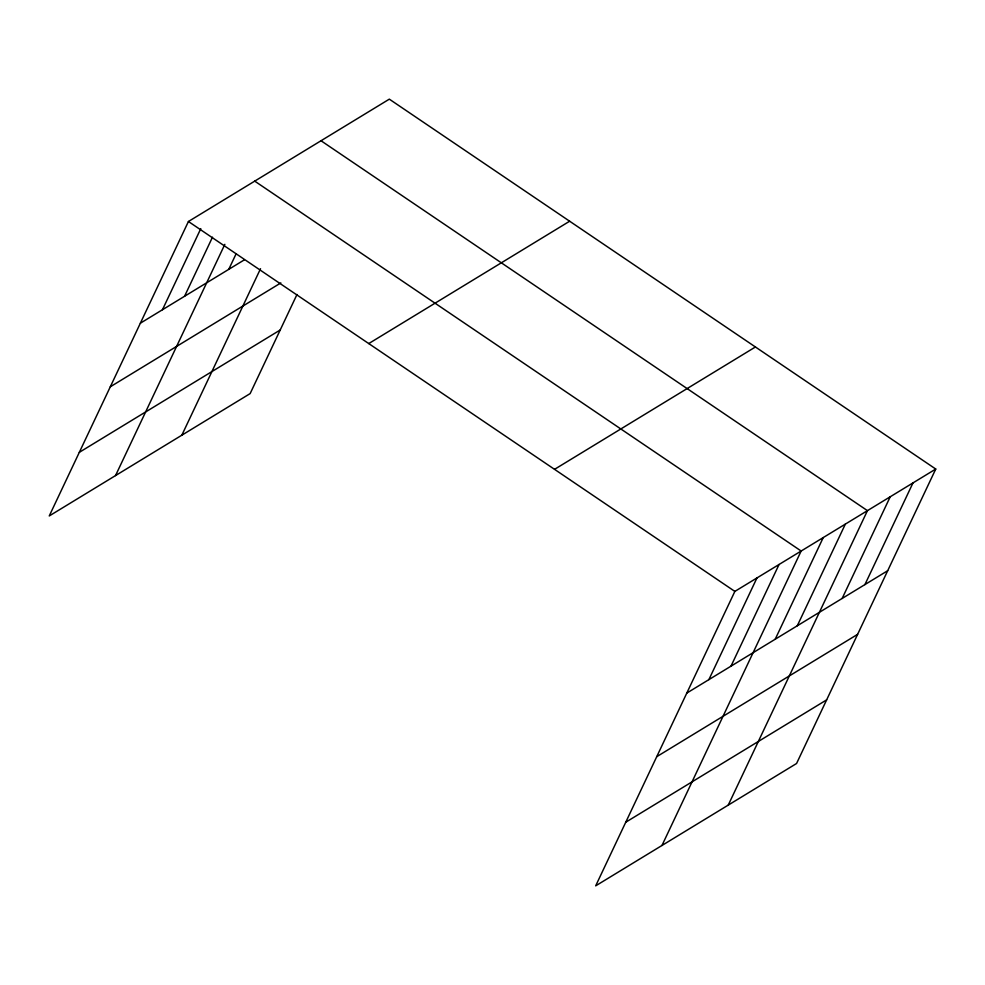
<?xml version="1.0" encoding="UTF-8"?>
<svg xmlns="http://www.w3.org/2000/svg" width="985" height="985" viewBox="0 0 985 985"><rect width="100%" height="100%" fill="white"/><g stroke="black" fill="none" stroke-linecap="round" stroke-linejoin="round"><path stroke-width="1.48" d="M935.75 469.045L734.859 591.406L595.679 885.847L796.57 763.498L935.75 469.045L389.321 99.153L188.43 221.502L49.25 515.955L250.141 393.594L296.99 294.49M162.463 309.721L200.792 228.655M184.564 296.263L212.489 237.188M115.54 475.57L224.851 244.342M228.766 269.348L235.907 254.241M181.831 435.198L260.532 268.708M708.892 679.613L756.96 577.936M730.993 666.155L779.061 564.479M661.969 845.475L801.15 551.021L254.721 181.129M775.195 639.24L823.251 537.564M797.284 625.783L845.352 524.106M728.26 805.09L867.453 510.649L321.024 140.756M842.15 598.461L890.218 496.785M864.916 584.597L912.984 482.909M140.375 323.191L244.354 259.855M110.295 386.797L280.836 282.929M79.317 452.337L280.208 329.987M368.759 343.568L569.638 221.219M554.543 469.34L755.433 346.979M686.804 693.083L887.682 570.721M656.724 756.689L857.615 634.34M625.746 822.229L826.637 699.879M188.43 221.502L734.859 591.406"/></g></svg>
